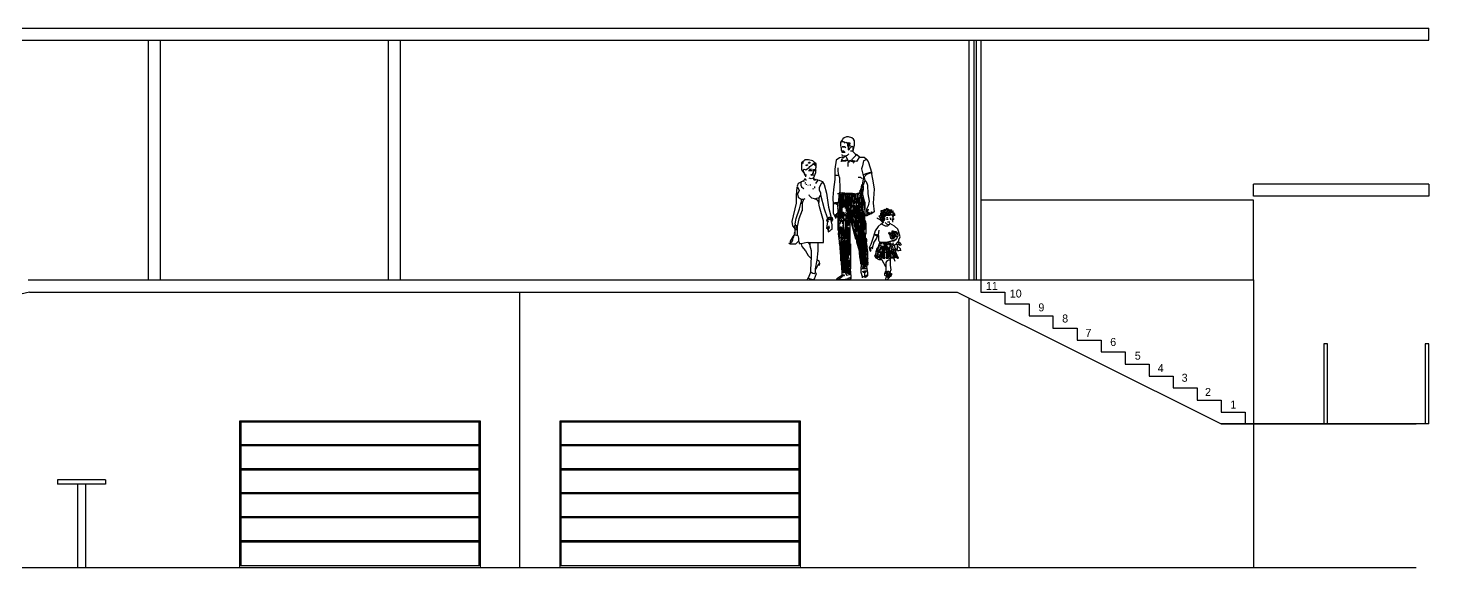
# Model space of a CAD drawing. Extents: x 11 to 592, y 33 to 88.
# Drawn here: x 449.9 to 591.9, y 32.8 to 87.5 of the extents above; entities that cross this region are included whole.
import ezdxf

# ---------------------------------------------------------------- set-up
doc = ezdxf.new("R2010")
doc.units = 0
doc.linetypes.add('ACAD_ISO05W100', pattern=[33, 24, -3, 0, -3, 0, -3])
doc.layers.get('0').update_dxf_attribs({"linetype": 'CONTINUOUS'})
for name, color, linetype in [('CANCELERIA', 3, 'CONTINUOUS'), ('MUEBLES', 6, 'CONTINUOUS'), ('MUROS', 5, 'CONTINUOUS'), ('PISO', 5, 'CONTINUOUS'), ('SIMBOLOGIA', 2, 'ACAD_ISO05W100'), ('VENTANAS', 4, 'CONTINUOUS')]:
    doc.layers.add(name, color=color, linetype=linetype)

# ---------------------------------------------------------------- blocks, each defined once
blk = doc.blocks.new('*U30')
at = {"layer": 'SIMBOLOGIA'}
blk.add_text('1', height=0.811, dxfattribs=at).set_placement((571.81, 48.94))
blk = doc.blocks.new('*U31')
at = {"layer": 'SIMBOLOGIA'}
blk.add_text('2', height=0.811, dxfattribs=at).set_placement((569.24, 50.22))
blk = doc.blocks.new('*U32')
at = {"layer": 'SIMBOLOGIA'}
blk.add_text('3', height=0.811, dxfattribs=at).set_placement((566.87, 51.66))
blk = doc.blocks.new('*U33')
at = {"layer": 'SIMBOLOGIA'}
blk.add_text('4', height=0.811, dxfattribs=at).set_placement((564.45, 52.65))
blk = doc.blocks.new('*U34')
at = {"layer": 'SIMBOLOGIA'}
blk.add_text('5', height=0.811, dxfattribs=at).set_placement((562.12, 53.9))
blk = doc.blocks.new('*U35')
at = {"layer": 'SIMBOLOGIA'}
blk.add_text('6', height=0.811, dxfattribs=at).set_placement((559.63, 55.29))
blk = doc.blocks.new('*U36')
at = {"layer": 'SIMBOLOGIA'}
blk.add_text('7', height=0.811, dxfattribs=at).set_placement((557.12, 56.21))
blk = doc.blocks.new('*U37')
at = {"layer": 'SIMBOLOGIA'}
blk.add_text('8', height=0.811, dxfattribs=at).set_placement((554.76, 57.67))
blk = doc.blocks.new('*U38')
at = {"layer": 'SIMBOLOGIA'}
blk.add_text('9', height=0.811, dxfattribs=at).set_placement((552.35, 58.8))
blk = doc.blocks.new('*U39')
at = {"layer": 'SIMBOLOGIA'}
blk.add_text('10', height=0.811, dxfattribs=at).set_placement((549.45, 60.2))
blk = doc.blocks.new('*U40')
at = {"layer": 'SIMBOLOGIA'}
blk.add_text('11', height=0.811, dxfattribs=at).set_placement((547.03, 60.97))
blk = doc.blocks.new('FAMILIA')
at = {"color": 0, "linetype": 'CONTINUOUS'}
for points in [[(0.759, 2.011), (0.777, 2.009), (0.82, 1.97), (0.768, 1.894), (0.716, 1.907), (0.698, 1.916), (0.709, 1.939), (0.763, 1.997), (0.752, 2.015), (0.716, 2.051), (0.725, 2.096), (0.741, 2.155), (0.741, 2.225), (0.721, 2.252), (0.698, 2.277), (0.644, 2.291), (0.608, 2.291), (0.572, 2.272), (0.554, 2.256), (0.547, 2.25), (0.534, 2.234), (0.512, 2.205), (0.512, 2.148)], [(0.513, 2.198), (0.52, 2.205), (0.547, 2.218), (0.563, 2.214), (0.581, 2.196), (0.599, 2.205), (0.612, 2.2), (0.627, 2.178), (0.627, 2.144), (0.637, 2.135), (0.637, 2.085), (0.653, 2.087), (0.673, 2.123), (0.7, 2.139), (0.714, 2.13), (0.71, 2.094), (0.71, 2.072)], [(0.522, 2.137), (0.513, 2.135)], [(0.518, 2.132), (0.526, 2.105), (0.526, 2.076), (0.534, 2.058), (0.534, 2.047), (0.588, 2.047)], [(0.534, 2.065), (0.567, 2.065), (0.572, 2.056)], [(0.538, 2.138), (0.576, 2.138), (0.599, 2.119)], [(0.549, 1.948), (0.592, 1.984), (0.624, 1.997), (0.646, 2.02)], [(0.572, 2.123), (0.552, 2.119)], [(0.641, 2.198), (0.662, 2.193), (0.662, 2.174), (0.641, 2.174), (0.641, 2.198)], [(0.646, 2.16), (0.662, 2.155), (0.662, 2.139), (0.642, 2.141), (0.646, 2.16)], [(0.676, 2.068), (0.7, 2.068), (0.716, 2.069)], [(-0.09, 1.889), (-0.107, 1.876), (-0.11, 1.851), (-0.107, 1.813), (-0.107, 1.765), (-0.072, 1.716), (-0.063, 1.698), (-0.061, 1.698)], [(0.113, 1.768), (0.125, 1.806), (0.125, 1.858), (0.101, 1.878), (0.072, 1.905), (0.002, 1.922), (-0.054, 1.922), (-0.061, 1.914), (-0.09, 1.889), (-0.088, 1.874), (-0.095, 1.86), (-0.104, 1.858)], [(-0.047, 1.673), (-0.061, 1.7), (-0.081, 1.759), (-0.068, 1.772), (-0.041, 1.761), (0.016, 1.799), (0.025, 1.815), (0.041, 1.826), (0.065, 1.849), (0.083, 1.851), (0.095, 1.847)], [(-0.029, 1.849), (-0.014, 1.842), (-0.02, 1.826), (-0.036, 1.833), (-0.029, 1.849)], [(0.007, 1.887), (0.025, 1.883), (0.025, 1.868), (0.002, 1.868), (0.007, 1.887)], [(0.079, 1.853), (0.086, 1.869), (0.098, 1.865), (0.098, 1.842), (0.126, 1.815)], [(0.554, 1.966), (0.498, 1.952), (0.446, 1.919), (0.423, 1.772), (0.424, 1.716), (0.424, 1.608), (0.401, 1.448), (0.394, 1.322), (0.397, 1.196), (0.397, 1.139), (0.397, 1.072), (0.432, 0.993), (0.437, 0.982)], [(0.47, 1.797), (0.47, 1.741), (0.482, 1.678), (0.499, 1.635), (0.502, 1.464), (0.502, 1.401), (0.534, 1.392), (0.52, 1.333), (0.509, 1.338), (0.509, 1.396)], [(0.543, 1.941), (0.53, 1.921), (0.53, 1.898), (0.518, 1.894)], [(0.633, 1.913), (0.588, 1.912), (0.534, 1.909), (0.567, 1.909), (0.603, 1.909)], [(0.583, 1.979), (0.549, 1.988), (0.543, 2.009)], [(0.594, 1.984), (0.624, 1.93), (0.636, 1.907), (0.634, 1.858), (0.634, 1.815)], [(0.725, 1.883), (0.66, 1.905), (0.642, 1.874), (0.64, 1.874)], [(0.698, 1.916), (0.662, 1.905), (0.658, 1.898)], [(0.736, 1.898), (0.727, 1.889), (0.725, 1.874), (0.73, 1.867)], [(0.82, 1.965), (0.892, 1.965), (0.926, 1.937), (0.923, 1.925), (0.885, 1.907), (0.865, 1.824), (0.853, 1.779), (0.883, 1.651), (0.86, 1.518), (0.86, 1.484), (0.874, 1.468)], [(0.928, 1.93), (0.959, 1.894), (1.018, 1.711), (1.009, 1.698), (1.038, 1.552), (1.052, 1.452), (1.038, 1.23), (1.054, 1.09), (1.031, 1.076), (1.029, 1.076)], [(-0.068, 1.572), (-0.074, 1.585), (-0.113, 1.57), (-0.12, 1.556), (-0.12, 1.509)], [(-0.072, 1.585), (-0.056, 1.617), (-0.052, 1.624), (-0.041, 1.597), (-0.041, 1.592)], [(-0.054, 1.693), (-0.052, 1.687), (-0.045, 1.682), (-0.045, 1.651)], [(-0.043, 1.682), (-0.029, 1.682)], [(0.004, 1.751), (0.059, 1.751)], [(0.079, 1.628), (0.043, 1.619), (0.014, 1.628)], [(0.027, 1.765), (0.018, 1.768)], [(0.059, 1.77), (0.041, 1.774), (0.027, 1.761), (0.032, 1.752)], [(0.047, 1.686), (0.07, 1.686), (0.077, 1.678), (0.059, 1.671), (0.038, 1.684)], [(0.061, 1.707), (0.084, 1.707), (0.084, 1.769), (0.115, 1.769), (0.115, 1.714), (0.082, 1.633), (0.082, 1.61), (0.104, 1.61), (0.171, 1.597), (0.209, 1.581), (0.223, 1.572)], [(0.077, 1.68), (0.088, 1.682)], [(0.081, 1.624), (0.113, 1.61), (0.113, 1.608)], [(0.088, 1.753), (0.122, 1.753), (0.126, 1.759)], [(0.108, 1.606), (0.101, 1.588)], [(0.153, 1.599), (0.117, 1.543)], [(0.146, 1.601), (0.137, 1.608)], [(0.227, 1.581), (0.225, 1.561)], [(0.426, 1.676), (0.482, 1.676)], [(0.799, 1.645), (0.833, 1.645), (0.853, 1.633), (0.856, 1.626)], [(1.009, 1.705), (0.998, 1.714), (0.932, 1.689), (0.903, 1.662), (0.894, 1.642), (0.903, 1.594), (0.878, 1.515), (0.867, 1.504), (0.86, 1.509)], [(1.013, 1.723), (0.919, 1.696), (0.883, 1.682), (0.88, 1.684)], [(0.905, 1.597), (0.926, 1.576), (0.944, 1.518), (0.953, 1.378), (0.971, 1.261), (0.955, 1.184), (0.928, 1.133), (0.928, 1.092), (0.937, 1.07), (0.939, 1.07)], [(-0.178, 1.491), (-0.182, 1.479), (-0.196, 1.358), (-0.196, 1.23), (-0.263, 0.935), (-0.254, 0.869), (-0.225, 0.832), (-0.185, 0.832), (-0.187, 0.847)], [(-0.122, 1.563), (-0.162, 1.543), (-0.18, 1.502), (-0.149, 1.432), (-0.171, 1.374), (-0.16, 1.326), (-0.115, 1.291), (-0.07, 1.291), (-0.05, 1.304)], [(-0.158, 0.624), (-0.149, 0.599), (-0.144, 0.582), (-0.113, 0.582), (-0.016, 0.605), (0.032, 0.601), (0.24, 0.601), (0.244, 0.763), (0.24, 0.835), (0.24, 0.948), (0.178, 1.173), (0.162, 1.254), (0.146, 1.279), (0.099, 1.299), (0.056, 1.311), (0.02, 1.347), (0.016, 1.362)], [(-0.117, 1.504), (-0.11, 1.488)], [(-0.074, 1.457), (-0.106, 1.482), (-0.108, 1.484)], [(-0.083, 1.464), (-0.072, 1.468)], [(-0.056, 1.561), (-0.047, 1.545)], [(-0.032, 1.531), (-0.032, 1.522)], [(-0.009, 1.515), (0, 1.515)], [(0.038, 1.518), (0.025, 1.515)], [(0.068, 1.464), (0.083, 1.461)], [(0.098, 1.495), (0.098, 1.468)], [(0.351, 1.001), (0.329, 1.001), (0.309, 0.995), (0.257, 1.135), (0.2, 1.356), (0.189, 1.351), (0.168, 1.315), (0.168, 1.241)], [(0.198, 1.358), (0.198, 1.392), (0.177, 1.432), (0.177, 1.482), (0.209, 1.549), (0.23, 1.561), (0.254, 1.527), (0.293, 1.387), (0.324, 1.166), (0.36, 1.02), (0.36, 0.975)], [(0.504, 1.401), (0.491, 1.392), (0.48, 1.279), (0.468, 1.178), (0.47, 1.157), (0.47, 1.054), (0.457, 1.065), (0.444, 1.049)], [(0.5, 1.377), (0.468, 1.377)], [(0.509, 1.378), (0.502, 1.371), (0.507, 1.353)], [(0.511, 1.371), (0.538, 1.371), (0.54, 1.367)], [(0.617, 1.383), (0.612, 1.369), (0.597, 1.376), (0.579, 1.391), (0.556, 1.391), (0.542, 1.392), (0.542, 1.362), (0.526, 1.236), (0.524, 1.142), (0.524, 1.103)], [(0.556, 1.367), (0.547, 1.281), (0.531, 1.018), (0.531, 0.993)], [(0.534, 1.392), (0.543, 1.389)], [(0.565, 1.387), (0.556, 1.367), (0.549, 1.369)], [(0.576, 1.387), (0.565, 1.326), (0.565, 1.272), (0.556, 1.171), (0.554, 1.153)], [(0.558, 1.389), (0.563, 1.369), (0.59, 1.369)], [(0.603, 1.369), (0.591, 1.342), (0.591, 1.297), (0.594, 1.295)], [(0.788, 1.374), (0.736, 1.381), (0.705, 1.383), (0.682, 1.382), (0.637, 1.383), (0.601, 1.383), (0.592, 1.378), (0.594, 1.36), (0.599, 1.342), (0.599, 1.295), (0.602, 1.272), (0.604, 1.18), (0.604, 1.097)], [(0.617, 1.371), (0.628, 1.367), (0.649, 1.36), (0.662, 1.344)], [(0.635, 1.38), (0.62, 1.342), (0.62, 1.063), (0.624, 1.054)], [(0.651, 1.362), (0.643, 1.331), (0.643, 1.277)], [(0.644, 1.38), (0.651, 1.366), (0.68, 1.366), (0.69, 1.356), (0.69, 1.286)], [(0.665, 1.38), (0.664, 1.347), (0.664, 1.277), (0.672, 1.153), (0.672, 1.121), (0.694, 1.027), (0.706, 1.009), (0.706, 0.964), (0.727, 0.903)], [(0.676, 1.38), (0.676, 1.371)], [(0.687, 1.365), (0.705, 1.367), (0.705, 1.34)], [(0.694, 1.383), (0.694, 1.369)], [(0.703, 1.369), (0.727, 1.369), (0.736, 1.371)], [(0.716, 1.369), (0.704, 1.317), (0.704, 1.27), (0.721, 1.054), (0.734, 1.011)], [(0.734, 1.38), (0.734, 1.218)], [(0.75, 1.371), (0.79, 1.391), (0.815, 1.391), (0.833, 1.416), (0.826, 1.434), (0.841, 1.441), (0.841, 1.407), (0.858, 1.398), (0.865, 1.403)], [(0.754, 1.38), (0.754, 1.311), (0.769, 1.281), (0.769, 1.22)], [(0.779, 1.376), (0.779, 1.333)], [(0.785, 1.225), (0.788, 1.317), (0.788, 1.371), (0.799, 1.38), (0.802, 1.378)], [(0.829, 1.376), (0.811, 1.385), (0.802, 1.374), (0.813, 1.313), (0.813, 1.279), (0.831, 1.099)], [(0.831, 1.358), (0.841, 1.335), (0.839, 1.308), (0.839, 1.218), (0.855, 1.081), (0.855, 0.946), (0.866, 0.865), (0.87, 0.799), (0.87, 0.703), (0.888, 0.583), (0.89, 0.513), (0.89, 0.486)], [(0.869, 1.286), (0.858, 1.315), (0.858, 1.387), (0.838, 1.389), (0.832, 1.371), (0.832, 1.311), (0.838, 1.306)], [(0.844, 1.473), (0.833, 1.441)], [(0.858, 1.504), (0.843, 1.502), (0.843, 1.441), (0.847, 1.432), (0.868, 1.405), (0.868, 1.371), (0.894, 1.266), (0.883, 1.243), (0.896, 1.135), (0.906, 1.117), (0.906, 1.079), (0.906, 1.054), (0.912, 1.034)], [(0.858, 1.488), (0.847, 1.484)], [(0.847, 1.459), (0.874, 1.425), (0.871, 1.414), (0.865, 1.41)], [(0.858, 1.524), (0.849, 1.515), (0.851, 1.506)], [(0.86, 1.536), (0.871, 1.531), (0.865, 1.522), (0.86, 1.52)], [(0.86, 1.5), (0.871, 1.495), (0.876, 1.491)], [(0.876, 1.484), (0.865, 1.479)], [(0.876, 1.509), (0.876, 1.437), (0.871, 1.434)], [(-0.18, 0.849), (-0.194, 0.851), (-0.212, 0.901), (-0.194, 0.984), (-0.142, 1.139), (-0.117, 1.243), (-0.108, 1.241), (-0.104, 1.22)], [(-0.113, 1.29), (-0.113, 1.257), (-0.113, 1.248)], [(-0.077, 1.29), (-0.099, 1.227), (-0.099, 1.164), (-0.099, 1.106), (-0.104, 1.103)], [(0.169, 1.315), (0.113, 1.297)], [(0.468, 1.205), (0.441, 1.217), (0.401, 1.217), (0.396, 1.211)], [(0.399, 1.237), (0.423, 1.237)], [(0.473, 1.233), (0.435, 1.233), (0.423, 1.234), (0.426, 1.22)], [(0.441, 1.232), (0.439, 1.22)], [(0.45, 1.23), (0.448, 1.22)], [(0.473, 1.218), (0.457, 1.214)], [(0.468, 1.162), (0.473, 1.146), (0.466, 1.139)], [(0.468, 1.191), (0.475, 1.187), (0.471, 1.175)], [(0.498, 1.144), (0.488, 1.088), (0.488, 0.901)], [(0.498, 1.295), (0.491, 1.286)], [(0.507, 1.34), (0.498, 1.295), (0.498, 1.279), (0.498, 1.162), (0.498, 1.16)], [(0.501, 1.182), (0.5, 1.144), (0.5, 1.11)], [(0.501, 0.968), (0.501, 1.101), (0.507, 1.101), (0.516, 1.187)], [(0.516, 1.32), (0.502, 1.317)], [(0.515, 1.331), (0.513, 1.234), (0.513, 1.189)], [(0.594, 1.286), (0.574, 1.277), (0.574, 1.164)], [(0.597, 1.275), (0.59, 1.257), (0.59, 1.144)], [(0.621, 1.281), (0.633, 1.272)], [(0.621, 1.266), (0.631, 1.266)], [(0.637, 1.081), (0.629, 1.112), (0.629, 1.135)], [(0.678, 1.022), (0.654, 1.164), (0.654, 1.27), (0.64, 1.275), (0.631, 1.266), (0.641, 1.236), (0.641, 1.085), (0.642, 1.065), (0.642, 0.941), (0.642, 0.874)], [(0.633, 1.254), (0.635, 1.209), (0.635, 1.171)], [(0.66, 1.284), (0.649, 1.275)], [(0.662, 1.331), (0.677, 1.315), (0.677, 1.284), (0.687, 1.281)], [(0.723, 0.788), (0.723, 0.826), (0.687, 1.02), (0.695, 1.031), (0.695, 1.128)], [(0.694, 1.142), (0.688, 1.261), (0.688, 1.285), (0.712, 1.285), (0.723, 1.209)], [(0.689, 1.27), (0.698, 1.266)], [(0.708, 1.13), (0.708, 1.049), (0.723, 0.998)], [(0.723, 1.198), (0.736, 1.016), (0.752, 0.878), (0.761, 0.853), (0.761, 0.813), (0.76, 0.808), (0.76, 0.759), (0.784, 0.649)], [(0.741, 1.2), (0.754, 1.117), (0.75, 1.099), (0.763, 1), (0.808, 0.777), (0.806, 0.757), (0.811, 0.754)], [(0.744, 1.164), (0.746, 1.142), (0.746, 1.11), (0.75, 1.11)], [(0.754, 1.311), (0.745, 1.286), (0.754, 1.225)], [(0.764, 1.211), (0.764, 1.106), (0.777, 0.986), (0.779, 0.977)], [(0.779, 1.297), (0.766, 1.293)], [(0.784, 1.32), (0.806, 1.29), (0.813, 1.277)], [(0.786, 1.263), (0.795, 1.263)], [(0.786, 1.205), (0.786, 1.085), (0.795, 0.941), (0.805, 0.88), (0.809, 0.858), (0.809, 0.831)], [(0.808, 1.315), (0.795, 1.288), (0.806, 1.106), (0.808, 1.045), (0.808, 0.894), (0.806, 0.892)], [(0.84, 1.254), (0.849, 1.234), (0.865, 1.142), (0.865, 1.103), (0.878, 1.101)], [(0.862, 1.326), (0.874, 1.324), (0.88, 1.322)], [(0.878, 1.088), (0.869, 1.286), (0.889, 1.288)], [(0.879, 1.311), (0.879, 1.272), (0.885, 1.257)], [(0.894, 1.266), (0.905, 1.239), (0.905, 1.133)], [(0.959, 1.133), (0.93, 1.049), (0.921, 1.036)], [(1.202, 1.124), (1.187, 1.108), (1.202, 1.101), (1.209, 1.117), (1.202, 1.124)], [(1.22, 1.126), (1.207, 1.119)], [(1.277, 1.133), (1.272, 1.142), (1.254, 1.123), (1.227, 1.123), (1.22, 1.13), (1.225, 1.135)], [(1.288, 1.121), (1.261, 1.139), (1.243, 1.142), (1.25, 1.126)], [(1.259, 1.126), (1.259, 1.112)], [(1.281, 1.103), (1.29, 1.121), (1.315, 1.121), (1.322, 1.124), (1.333, 1.126)], [(1.33, 1.121), (1.33, 1.094)], [(-0.099, 1.117), (-0.151, 0.98), (-0.176, 0.858), (-0.178, 0.858)], [(0.309, 0.964), (0.306, 0.984), (0.29, 0.962), (0.302, 0.935), (0.311, 0.93), (0.324, 0.946)], [(0.329, 0.867), (0.327, 0.849), (0.333, 0.833), (0.315, 0.815), (0.295, 0.826), (0.311, 0.935), (0.309, 0.946), (0.311, 0.962), (0.299, 0.959), (0.295, 0.953)], [(0.295, 0.944), (0.306, 0.941)], [(0.311, 0.993), (0.306, 0.984)], [(0.311, 0.977), (0.36, 1.002), (0.379, 0.998), (0.379, 0.975), (0.374, 0.957)], [(0.315, 0.815), (0.315, 0.77), (0.347, 0.79), (0.36, 0.804), (0.379, 0.815), (0.379, 0.883), (0.363, 0.95), (0.363, 0.975), (0.313, 0.957)], [(0.36, 1.002), (0.381, 0.989)], [(0.365, 0.971), (0.374, 0.968)], [(0.367, 0.957), (0.383, 0.95), (0.369, 0.93)], [(0.381, 0.977), (0.392, 0.962), (0.383, 0.95)], [(0.439, 1.007), (0.432, 0.993)], [(0.457, 1.029), (0.441, 1.049), (0.433, 1.043), (0.433, 1.01), (0.466, 1.01)], [(0.446, 1.007), (0.457, 1.029), (0.466, 1.029)], [(0.471, 1.079), (0.462, 1.065)], [(0.47, 1.054), (0.472, 0.93), (0.472, 0.804), (0.48, 0.784), (0.484, 0.775), (0.497, 0.741), (0.497, 0.667), (0.491, 0.658)], [(0.484, 0.919), (0.484, 0.894), (0.475, 0.858), (0.473, 0.858)], [(0.498, 0.962), (0.498, 0.944)], [(0.5, 0.914), (0.5, 0.898)], [(0.513, 0.964), (0.513, 0.903)], [(0.516, 1.097), (0.516, 0.973)], [(0.53, 0.982), (0.53, 0.928)], [(0.546, 0.959), (0.546, 0.894)], [(0.552, 1.09), (0.552, 0.977)], [(0.572, 0.698), (0.569, 0.718), (0.569, 1.076), (0.57, 1.085)], [(0.581, 1.063), (0.581, 1.02)], [(0.581, 0.982), (0.581, 0.939)], [(0.59, 1.081), (0.59, 1.07)], [(0.592, 0.95), (0.592, 0.867)], [(0.601, 1.054), (0.602, 0.944), (0.602, 0.898)], [(0.608, 1.074), (0.61, 1.056)], [(0.611, 1.047), (0.611, 0.973)], [(0.616, 0.964), (0.616, 0.705), (0.619, 0.691), (0.621, 0.691)], [(0.632, 1.054), (0.631, 0.93), (0.631, 0.865)], [(0.644, 1.094), (0.663, 1.022), (0.663, 0.986), (0.664, 0.982)], [(0.655, 0.905), (0.655, 0.977), (0.669, 0.98)], [(0.673, 1.016), (0.673, 0.989), (0.662, 0.887), (0.662, 0.754), (0.662, 0.734)], [(0.669, 0.986), (0.683, 0.964), (0.683, 0.939), (0.714, 0.865), (0.716, 0.865)], [(0.669, 0.966), (0.682, 0.966)], [(0.673, 0.964), (0.68, 0.957)], [(0.691, 0.912), (0.689, 0.901), (0.754, 0.66), (0.768, 0.653), (0.77, 0.653)], [(0.705, 0.998), (0.716, 0.971), (0.739, 0.856), (0.754, 0.793), (0.743, 0.786)], [(0.748, 0.892), (0.739, 0.91), (0.73, 0.959)], [(0.739, 1.031), (0.75, 1.009), (0.772, 0.858), (0.77, 0.847)], [(0.823, 1.097), (0.823, 1.016), (0.833, 0.878), (0.833, 0.833), (0.841, 0.736), (0.841, 0.678), (0.865, 0.486), (0.876, 0.412), (0.887, 0.216), (0.885, 0.198), (0.901, 0.196), (0.903, 0.209), (0.888, 0.455), (0.888, 0.484), (0.896, 0.48), (0.911, 0.372), (0.911, 0.221), (0.928, 0.218)], [(0.841, 1.088), (0.841, 0.955), (0.851, 0.838), (0.862, 0.631), (0.876, 0.529), (0.876, 0.484)], [(0.844, 0.971), (0.853, 0.971)], [(0.877, 1.016), (0.878, 0.966), (0.878, 0.849), (0.874, 0.847)], [(0.877, 1.099), (0.875, 1.074), (0.877, 1.052), (0.877, 1.018), (0.901, 1.018), (0.907, 1.022)], [(0.88, 1.074), (0.889, 1.049), (0.889, 1.018)], [(0.88, 0.994), (0.905, 0.994)], [(0.887, 0.995), (0.896, 0.907), (0.914, 0.898), (0.919, 0.901)], [(0.895, 0.865), (0.895, 0.903), (0.906, 0.916), (0.906, 1.032), (0.937, 1.032), (0.962, 1.049), (0.968, 1.049)], [(0.904, 1.103), (0.904, 1.076), (0.905, 1.074)], [(0.907, 0.953), (0.918, 0.896), (0.918, 0.734), (0.914, 0.732)], [(0.909, 0.898), (0.909, 0.826), (0.91, 0.806)], [(0.963, 1.049), (0.963, 1.081), (0.968, 1.085)], [(1.008, 1.058), (1.008, 1.092), (1.029, 1.074), (1.011, 1.056), (0.993, 1.056), (0.975, 1.043), (0.971, 1.054), (0.991, 1.079)], [(1.23, 0.919), (1.252, 0.896), (1.286, 0.883), (1.266, 0.861), (1.232, 0.861), (1.182, 0.887), (1.164, 0.896), (1.117, 0.856), (1.07, 0.788), (1.04, 0.696), (0.998, 0.57), (0.975, 0.513), (0.984, 0.473), (1.002, 0.457)], [(1.016, 1.088), (1.007, 1.079)], [(1.171, 0.968), (1.139, 0.968), (1.106, 0.986), (1.108, 0.995)], [(1.144, 1.013), (1.135, 1.025), (1.162, 1.036), (1.168, 1.027), (1.168, 1.001), (1.144, 1.001)], [(1.145, 1.031), (1.145, 0.998), (1.155, 0.986), (1.146, 0.966), (1.166, 0.946), (1.191, 0.955), (1.187, 0.973), (1.174, 0.973), (1.174, 0.95)], [(1.166, 1.076), (1.152, 1.065), (1.152, 1.04)], [(1.155, 0.984), (1.169, 0.975), (1.166, 0.971)], [(1.187, 1.109), (1.162, 1.109), (1.157, 1.097), (1.171, 1.088), (1.178, 1.106), (1.173, 1.11)], [(1.17, 1.088), (1.17, 1.047), (1.166, 1.034)], [(1.184, 1.049), (1.184, 1.025), (1.171, 1.027)], [(1.171, 0.948), (1.182, 0.926), (1.193, 0.93)], [(1.191, 0.966), (1.216, 0.955), (1.207, 0.946), (1.189, 0.944), (1.198, 0.921), (1.173, 0.896)], [(1.207, 1.043), (1.196, 1.052), (1.175, 1.052)], [(1.175, 0.941), (1.189, 0.941)], [(1.189, 1.063), (1.178, 1.072), (1.187, 1.085), (1.202, 1.074), (1.202, 1.072)], [(1.232, 1.031), (1.22, 1.013), (1.196, 1.004), (1.179, 1.007), (1.179, 0.982), (1.18, 0.975)], [(1.216, 1.013), (1.2, 1.027), (1.187, 1.016), (1.187, 1.009)], [(1.205, 0.993), (1.187, 0.973)], [(1.209, 1.058), (1.2, 1.072), (1.189, 1.056), (1.234, 1.056), (1.239, 1.056)], [(1.223, 0.991), (1.211, 0.984), (1.205, 0.966), (1.196, 0.953), (1.198, 0.948)], [(1.23, 1.072), (1.22, 1.09), (1.2, 1.079)], [(1.2, 1.002), (1.211, 0.986)], [(1.216, 1.054), (1.209, 1.038), (1.205, 1.027)], [(1.315, 1.049), (1.308, 1.03), (1.284, 1.033), (1.211, 1.033)], [(1.211, 0.973), (1.227, 0.971)], [(1.216, 1.088), (1.25, 1.056), (1.266, 1.072), (1.259, 1.083), (1.24, 1.07), (1.24, 1.038), (1.239, 1.034)], [(1.22, 1.09), (1.23, 1.106), (1.25, 1.103)], [(1.23, 1.119), (1.232, 1.108)], [(1.248, 0.975), (1.275, 0.975)], [(1.25, 0.998), (1.27, 0.998)], [(1.281, 1.109), (1.254, 1.109), (1.254, 1.083)], [(1.261, 1.034), (1.261, 1.047), (1.275, 1.045), (1.281, 1.04)], [(1.281, 1.031), (1.29, 1.056), (1.277, 1.065), (1.266, 1.054), (1.268, 1.049)], [(1.268, 0.928), (1.304, 0.928)], [(1.308, 1.119), (1.308, 1.097), (1.29, 1.099), (1.275, 1.101), (1.272, 1.085), (1.29, 1.079), (1.306, 1.081), (1.308, 1.061), (1.304, 1.054)], [(1.286, 1.076), (1.284, 1.065)], [(1.445, 0.617), (1.445, 0.644), (1.47, 0.691), (1.448, 0.763), (1.43, 0.813), (1.376, 0.86), (1.304, 0.903), (1.286, 0.885)], [(1.293, 1.05), (1.329, 1.05), (1.351, 1.018), (1.354, 1), (1.354, 0.971), (1.351, 0.955), (1.342, 0.953)], [(1.297, 1.094), (1.297, 1.083)], [(1.306, 0.995), (1.324, 0.991)], [(1.306, 0.903), (1.308, 0.912)], [(1.311, 1.112), (1.326, 1.112)], [(1.311, 0.973), (1.326, 0.973)], [(1.358, 1.106), (1.347, 1.083), (1.34, 1.067), (1.32, 1.072), (1.32, 1.088), (1.338, 1.094), (1.349, 1.094), (1.358, 1.074), (1.356, 1.07)], [(1.367, 0.982), (1.356, 0.968), (1.342, 0.966), (1.34, 0.955), (1.347, 0.935), (1.358, 0.935)], [(1.342, 1.094), (1.347, 1.085)], [(1.347, 1.074), (1.367, 1.065)], [(1.358, 1.009), (1.362, 1.022), (1.362, 1.055), (1.387, 1.055)], [(1.362, 1.038), (1.389, 1.038)], [(1.371, 1.074), (1.369, 1.058)], [(-0.216, 0.768), (-0.225, 0.743), (-0.216, 0.725), (-0.169, 0.712), (-0.157, 0.667), (-0.157, 0.621), (-0.205, 0.571), (-0.243, 0.575), (-0.291, 0.575), (-0.304, 0.585), (-0.299, 0.597), (-0.284, 0.585)], [(-0.283, 0.579), (-0.283, 0.619), (-0.239, 0.703), (-0.213, 0.741), (-0.213, 0.799), (-0.212, 0.811), (-0.227, 0.853), (-0.212, 0.87), (-0.185, 0.87), (-0.179, 0.851), (-0.176, 0.75), (-0.176, 0.716)], [(-0.227, 0.714), (-0.236, 0.709), (-0.239, 0.689), (-0.252, 0.662), (-0.252, 0.633), (-0.277, 0.592), (-0.279, 0.592)], [(-0.225, 0.829), (-0.218, 0.824)], [(-0.209, 0.806), (-0.182, 0.806)], [(-0.191, 0.831), (-0.18, 0.824)], [(-0.176, 0.725), (-0.182, 0.718)], [(0.324, 0.853), (0.305, 0.829), (0.305, 0.806), (0.311, 0.806)], [(0.488, 0.88), (0.488, 0.82), (0.477, 0.739), (0.498, 0.583), (0.512, 0.374), (0.513, 0.34), (0.513, 0.313), (0.52, 0.304)], [(0.491, 0.734), (0.482, 0.73)], [(0.5, 0.889), (0.5, 0.878)], [(0.5, 0.703), (0.506, 0.721), (0.506, 0.851)], [(0.513, 0.856), (0.53, 0.601), (0.53, 0.527), (0.545, 0.349), (0.563, 0.331)], [(0.522, 0.685), (0.522, 0.64), (0.522, 0.599)], [(0.545, 0.637), (0.536, 0.842), (0.531, 0.84)], [(0.552, 0.878), (0.552, 0.7)], [(0.59, 0.689), (0.564, 0.698), (0.564, 0.664), (0.561, 0.655)], [(0.592, 0.86), (0.583, 0.79), (0.583, 0.703), (0.578, 0.685), (0.582, 0.567), (0.582, 0.196), (0.597, 0.117), (0.61, 0.079), (0.68, 0.092)], [(0.592, 0.698), (0.592, 0.653)], [(0.603, 0.887), (0.603, 0.862)], [(0.605, 0.849), (0.605, 0.649)], [(0.624, 0.696), (0.617, 0.43), (0.617, 0.347), (0.621, 0.345)], [(0.633, 0.853), (0.629, 0.439), (0.625, 0.399), (0.625, 0.18), (0.625, 0.115)], [(0.637, 0.318), (0.647, 0.414), (0.647, 0.721), (0.649, 0.808), (0.649, 0.831)], [(0.64, 0.84), (0.64, 0.826)], [(0.66, 0.727), (0.659, 0.703), (0.659, 0.662)], [(0.662, 0.757), (0.665, 0.736), (0.665, 0.556), (0.665, 0.401), (0.669, 0.399)], [(0.725, 0.817), (0.744, 0.779), (0.744, 0.734), (0.775, 0.649), (0.788, 0.642), (0.806, 0.531), (0.795, 0.507), (0.806, 0.493)], [(0.73, 0.759), (0.748, 0.754), (0.759, 0.725), (0.768, 0.673), (0.766, 0.671)], [(0.759, 0.772), (0.75, 0.77), (0.736, 0.759)], [(0.749, 0.878), (0.749, 0.849), (0.743, 0.849)], [(0.772, 0.856), (0.79, 0.79), (0.802, 0.793)], [(0.784, 0.77), (0.775, 0.795), (0.775, 0.811)], [(0.795, 0.757), (0.786, 0.754)], [(0.788, 0.79), (0.792, 0.757), (0.792, 0.682), (0.813, 0.556)], [(0.79, 0.777), (0.822, 0.588), (0.831, 0.522)], [(0.813, 0.862), (0.804, 0.86)], [(0.806, 0.88), (0.817, 0.849), (0.817, 0.79), (0.829, 0.716), (0.826, 0.714)], [(0.808, 0.777), (0.822, 0.777)], [(0.813, 0.775), (0.813, 0.739), (0.861, 0.403), (0.86, 0.367), (0.86, 0.322), (0.871, 0.225)], [(0.835, 0.878), (0.847, 0.867)], [(0.865, 0.853), (0.874, 0.844), (0.896, 0.606), (0.894, 0.597)], [(0.921, 0.363), (0.933, 0.354), (0.933, 0.254), (0.956, 0.248), (0.953, 0.277), (0.951, 0.363), (0.95, 0.43), (0.95, 0.453), (0.941, 0.518), (0.928, 0.612), (0.918, 0.633), (0.917, 0.707), (0.917, 0.73), (0.895, 0.759), (0.897, 0.838), (0.897, 0.865), (0.905, 0.865)], [(0.9, 0.752), (0.9, 0.73), (0.923, 0.489), (0.937, 0.446), (0.939, 0.446)], [(0.907, 0.856), (0.921, 0.853)], [(0.919, 0.673), (0.931, 0.653), (0.931, 0.61), (0.919, 0.599), (0.93, 0.597)], [(1.054, 0.727), (1.09, 0.727), (1.106, 0.707), (1.088, 0.671), (1.049, 0.603), (1.022, 0.509)], [(1.063, 0.73), (1.088, 0.713), (1.115, 0.713)], [(1.128, 0.795), (1.119, 0.721), (1.12, 0.707), (1.12, 0.635), (1.133, 0.615), (1.157, 0.603), (1.254, 0.603)], [(1.378, 0.689), (1.359, 0.691), (1.359, 0.66), (1.342, 0.655), (1.317, 0.664), (1.306, 0.727), (1.288, 0.748), (1.293, 0.763), (1.311, 0.745), (1.326, 0.757), (1.342, 0.743)], [(1.383, 0.698), (1.369, 0.707), (1.351, 0.71), (1.329, 0.71), (1.313, 0.716), (1.311, 0.716)], [(1.34, 0.698), (1.313, 0.687)], [(1.315, 0.673), (1.333, 0.664)], [(1.349, 0.759), (1.347, 0.745), (1.333, 0.736), (1.317, 0.736)], [(1.317, 0.745), (1.317, 0.718)], [(1.376, 0.723), (1.412, 0.743), (1.434, 0.721), (1.432, 0.7), (1.405, 0.649), (1.365, 0.621), (1.329, 0.621), (1.317, 0.617)], [(1.34, 0.763), (1.34, 0.788), (1.356, 0.786), (1.356, 0.763), (1.342, 0.761), (1.333, 0.759), (1.331, 0.757)], [(1.343, 0.707), (1.343, 0.68), (1.335, 0.662), (1.335, 0.658)], [(1.338, 0.78), (1.371, 0.777), (1.405, 0.777), (1.403, 0.763), (1.374, 0.754), (1.351, 0.743), (1.353, 0.727)], [(1.34, 0.736), (1.347, 0.718), (1.347, 0.712)], [(1.347, 0.725), (1.362, 0.723), (1.367, 0.718)], [(1.349, 0.685), (1.358, 0.685)], [(1.376, 0.781), (1.365, 0.768), (1.36, 0.768)], [(1.362, 0.673), (1.378, 0.682), (1.383, 0.696), (1.416, 0.696), (1.419, 0.696)], [(1.38, 0.721), (1.366, 0.718), (1.366, 0.694)], [(1.367, 0.768), (1.369, 0.75), (1.398, 0.712), (1.392, 0.698)], [(1.387, 0.732), (1.376, 0.707)], [(1.396, 0.777), (1.394, 0.763), (1.407, 0.743)], [(1.407, 0.772), (1.423, 0.757), (1.419, 0.739)], [(1.412, 0.703), (1.425, 0.694)], [(1.423, 0.754), (1.448, 0.754)], [(-0.117, 0.579), (-0.104, 0.534), (-0.047, 0.464), (-0.005, 0.394), (0.045, 0.342)], [(-0.005, 0.606), (0.014, 0.581), (0.018, 0.57)], [(0.152, 0.597), (0.154, 0.543), (0.154, 0.464), (0.137, 0.315), (0.11, 0.178), (0.109, 0.158), (0.109, 0.117), (0.092, 0.097), (0.074, 0.104), (0.043, 0.119), (0.027, 0.11), (-0.005, 0.029)], [(0.026, 0.599), (0.026, 0.545), (0.048, 0.471), (0.048, 0.369), (0.036, 0.164), (0.036, 0.117)], [(0.491, 0.626), (0.504, 0.61), (0.511, 0.597), (0.531, 0.594), (0.536, 0.585)], [(0.495, 0.592), (0.493, 0.583), (0.495, 0.581)], [(0.513, 0.597), (0.534, 0.322), (0.549, 0.124), (0.538, 0.117)], [(0.518, 0.457), (0.518, 0.432), (0.518, 0.372)], [(0.546, 0.626), (0.55, 0.5), (0.55, 0.345), (0.55, 0.322), (0.565, 0.11)], [(0.56, 0.642), (0.562, 0.511), (0.562, 0.338), (0.573, 0.185), (0.573, 0.126)], [(0.597, 0.455), (0.59, 0.554), (0.59, 0.633)], [(0.603, 0.637), (0.6, 0.459), (0.601, 0.414), (0.604, 0.257), (0.604, 0.115), (0.646, 0.106), (0.664, 0.104), (0.676, 0.115), (0.678, 0.115)], [(0.658, 0.655), (0.658, 0.576)], [(0.672, 0.581), (0.672, 0.511), (0.672, 0.401), (0.676, 0.367), (0.675, 0.315), (0.675, 0.29), (0.675, 0.176), (0.671, 0.171)], [(0.768, 0.651), (0.768, 0.61), (0.799, 0.522), (0.808, 0.502), (0.82, 0.372), (0.832, 0.284), (0.832, 0.257)], [(0.777, 0.649), (0.793, 0.549), (0.79, 0.547)], [(0.779, 0.642), (0.788, 0.642)], [(0.815, 0.552), (0.815, 0.543)], [(0.817, 0.538), (0.835, 0.383), (0.851, 0.254), (0.841, 0.198), (0.841, 0.124), (0.86, 0.056), (0.86, 0.034)], [(0.856, 0.351), (0.849, 0.367), (0.835, 0.495), (0.833, 0.516)], [(0.885, 0.594), (0.91, 0.594)], [(0.905, 0.592), (0.905, 0.489), (0.916, 0.464), (0.928, 0.236), (0.932, 0.232)], [(0.939, 0.547), (0.935, 0.531), (0.939, 0.529)], [(0.948, 0.455), (0.939, 0.437), (0.948, 0.354), (0.953, 0.34), (0.95, 0.338)], [(1.004, 0.466), (0.993, 0.502), (1.004, 0.525), (1.025, 0.502), (1.022, 0.491)], [(1.11, 0.52), (1.094, 0.502), (1.082, 0.453), (1.082, 0.43), (1.065, 0.376), (1.079, 0.356), (1.106, 0.369), (1.108, 0.367)], [(1.121, 0.522), (1.092, 0.448), (1.081, 0.444), (1.083, 0.439)], [(1.09, 0.482), (1.103, 0.477)], [(1.099, 0.457), (1.115, 0.448)], [(1.108, 0.421), (1.124, 0.459), (1.144, 0.457)], [(1.115, 0.529), (1.114, 0.518), (1.114, 0.484), (1.117, 0.466), (1.128, 0.466)], [(1.142, 0.608), (1.115, 0.529), (1.126, 0.522), (1.139, 0.552), (1.139, 0.554)], [(1.135, 0.457), (1.126, 0.432), (1.115, 0.435)], [(1.124, 0.557), (1.148, 0.557), (1.157, 0.554), (1.157, 0.531), (1.146, 0.491), (1.146, 0.45), (1.173, 0.45)], [(1.142, 0.493), (1.128, 0.466), (1.13, 0.459)], [(1.153, 0.45), (1.144, 0.405), (1.144, 0.376)], [(1.162, 0.547), (1.173, 0.543), (1.157, 0.486), (1.146, 0.475)], [(1.151, 0.349), (1.166, 0.421), (1.175, 0.44), (1.209, 0.44), (1.227, 0.484), (1.237, 0.565), (1.237, 0.599), (1.254, 0.606), (1.277, 0.606), (1.281, 0.585)], [(1.157, 0.597), (1.173, 0.59), (1.169, 0.572), (1.153, 0.574), (1.155, 0.594), (1.157, 0.597)], [(1.216, 0.543), (1.201, 0.54), (1.201, 0.477), (1.184, 0.444), (1.172, 0.439), (1.172, 0.345)], [(1.175, 0.538), (1.184, 0.536), (1.173, 0.448), (1.178, 0.437)], [(1.205, 0.54), (1.193, 0.536), (1.193, 0.473), (1.196, 0.473), (1.187, 0.464), (1.191, 0.457)], [(1.196, 0.536), (1.187, 0.534)], [(1.225, 0.576), (1.216, 0.567), (1.2, 0.574), (1.209, 0.597), (1.225, 0.59), (1.225, 0.576)], [(1.217, 0.567), (1.215, 0.491), (1.215, 0.466), (1.218, 0.459)], [(1.218, 0.547), (1.259, 0.538), (1.28, 0.502), (1.28, 0.459), (1.266, 0.453), (1.263, 0.455)], [(1.218, 0.453), (1.227, 0.444)], [(1.225, 0.576), (1.275, 0.576)], [(1.258, 0.608), (1.258, 0.552), (1.244, 0.529), (1.246, 0.439), (1.246, 0.412), (1.246, 0.349), (1.272, 0.349), (1.294, 0.354), (1.292, 0.412), (1.292, 0.45), (1.302, 0.457)], [(1.268, 0.52), (1.26, 0.495), (1.256, 0.453), (1.256, 0.419), (1.25, 0.419)], [(1.268, 0.608), (1.315, 0.621), (1.311, 0.608), (1.297, 0.615)], [(1.448, 0.603), (1.47, 0.592), (1.484, 0.565), (1.47, 0.552), (1.443, 0.564), (1.416, 0.566), (1.392, 0.566), (1.371, 0.558), (1.32, 0.579), (1.303, 0.59), (1.303, 0.563), (1.284, 0.561), (1.275, 0.579), (1.288, 0.585), (1.302, 0.585)], [(1.286, 0.615), (1.281, 0.606), (1.277, 0.603)], [(1.317, 0.545), (1.304, 0.545), (1.297, 0.52), (1.297, 0.468), (1.306, 0.464)], [(1.306, 0.606), (1.306, 0.59)], [(1.331, 0.369), (1.324, 0.356), (1.311, 0.383), (1.306, 0.401), (1.306, 0.462), (1.317, 0.464)], [(1.335, 0.489), (1.32, 0.462), (1.32, 0.365), (1.317, 0.351)], [(1.326, 0.574), (1.32, 0.556), (1.322, 0.538), (1.342, 0.428), (1.351, 0.396), (1.369, 0.342), (1.385, 0.299)], [(1.331, 0.489), (1.358, 0.489), (1.36, 0.484)], [(1.34, 0.624), (1.344, 0.642), (1.374, 0.631)], [(1.356, 0.592), (1.342, 0.549), (1.356, 0.495)], [(1.385, 0.493), (1.371, 0.484), (1.36, 0.482), (1.351, 0.437), (1.347, 0.421)], [(1.365, 0.486), (1.353, 0.495), (1.351, 0.491)], [(1.358, 0.635), (1.356, 0.626)], [(1.356, 0.563), (1.358, 0.545)], [(1.356, 0.462), (1.367, 0.426), (1.38, 0.358)], [(1.376, 0.484), (1.386, 0.477), (1.386, 0.419), (1.394, 0.414)], [(1.378, 0.658), (1.398, 0.655)], [(1.379, 0.558), (1.379, 0.531), (1.388, 0.498), (1.392, 0.475), (1.392, 0.441)], [(1.419, 0.561), (1.422, 0.543), (1.422, 0.486), (1.414, 0.484), (1.392, 0.502)], [(1.452, 0.581), (1.452, 0.57), (1.443, 0.615), (1.43, 0.61), (1.396, 0.57)], [(1.473, 0.484), (1.479, 0.47), (1.45, 0.468), (1.428, 0.468), (1.419, 0.482)], [(1.423, 0.547), (1.468, 0.502), (1.47, 0.482), (1.466, 0.473)], [(0.16, 0.245), (0.173, 0.239), (0.185, 0.254), (0.176, 0.266), (0.16, 0.248), (0.119, 0.173), (0.113, 0.169)], [(0.142, 0.329), (0.167, 0.304), (0.178, 0.266)], [(0.516, 0.34), (0.524, 0.322), (0.524, 0.268), (0.538, 0.124), (0.538, 0.092), (0.545, 0.072), (0.576, 0.072), (0.576, 0.078), (0.547, 0.078), (0.457, 0.016), (0.457, 0.009)], [(0.626, 0.32), (0.644, 0.313), (0.644, 0.2), (0.644, 0.2)], [(0.64, 0.299), (0.64, 0.275), (0.649, 0.11), (0.646, 0.106)], [(0.671, 0.369), (0.658, 0.299), (0.667, 0.173)], [(0.662, 0.324), (0.673, 0.304)], [(0.673, 0.293), (0.662, 0.284)], [(0.815, 0.446), (0.829, 0.419)], [(0.833, 0.286), (0.847, 0.248)], [(0.838, 0.378), (0.858, 0.376)], [(0.844, 0.225), (0.876, 0.2), (0.883, 0.203)], [(0.862, 0.36), (0.871, 0.336), (0.883, 0.216), (0.885, 0.214)], [(0.955, 0.279), (0.944, 0.257), (0.928, 0.212), (0.946, 0.122), (0.946, 0.065), (0.932, 0.052), (0.91, 0.052), (0.892, 0.05)], [(0.95, 0.248), (0.941, 0.241)], [(1.07, 0.401), (1.061, 0.383), (1.065, 0.383)], [(1.074, 0.417), (1.072, 0.408)], [(1.081, 0.356), (1.126, 0.328), (1.16, 0.328), (1.173, 0.324), (1.234, 0.216)], [(1.092, 0.345), (1.092, 0.36), (1.092, 0.383), (1.106, 0.421), (1.115, 0.417)], [(1.115, 0.408), (1.114, 0.387), (1.114, 0.36), (1.106, 0.354), (1.097, 0.356)], [(1.119, 0.432), (1.103, 0.369)], [(1.144, 0.408), (1.126, 0.358), (1.139, 0.351), (1.157, 0.342), (1.164, 0.329)], [(1.139, 0.351), (1.142, 0.372)], [(1.198, 0.351), (1.171, 0.342), (1.157, 0.342)], [(1.189, 0.448), (1.193, 0.432), (1.18, 0.347)], [(1.205, 0.408), (1.199, 0.394), (1.199, 0.347), (1.22, 0.345), (1.223, 0.36), (1.2, 0.372)], [(1.22, 0.437), (1.206, 0.43), (1.206, 0.385), (1.2, 0.383)], [(1.22, 0.365), (1.22, 0.432), (1.225, 0.445), (1.268, 0.445), (1.272, 0.441)], [(1.243, 0.356), (1.225, 0.351)], [(1.304, 0.316), (1.281, 0.316), (1.25, 0.295), (1.237, 0.279), (1.237, 0.209), (1.237, 0.135)], [(1.269, 0.432), (1.265, 0.41), (1.265, 0.349)], [(1.288, 0.448), (1.277, 0.446), (1.277, 0.428), (1.277, 0.351)], [(1.29, 0.351), (1.308, 0.345), (1.322, 0.354), (1.378, 0.354), (1.4, 0.363), (1.397, 0.39), (1.397, 0.414), (1.396, 0.432), (1.392, 0.437), (1.401, 0.439), (1.432, 0.354), (1.434, 0.338)], [(1.297, 0.401), (1.306, 0.396)], [(1.308, 0.345), (1.308, 0.239), (1.317, 0.164), (1.302, 0.119)], [(1.349, 0.392), (1.349, 0.367), (1.351, 0.354)], [(1.392, 0.403), (1.398, 0.392), (1.401, 0.381), (1.405, 0.365), (1.403, 0.365), (1.419, 0.354), (1.432, 0.345)], [(1.416, 0.358), (1.45, 0.369)], [(0.113, 0.119), (0.124, 0.097), (0.092, 0.011), (0.072, 0.004), (0.002, 0.023), (-0.009, 0.029), (-0.02, 0.009), (0, 0)], [(0.527, 0.004), (0.509, 0.009), (0.468, 0.008), (0.446, 0.008)], [(0.669, 0.113), (0.661, 0.131), (0.661, 0.169), (0.671, 0.171), (0.679, 0.054), (0.679, 0.02), (0.644, 0.002), (0.61, 0.011), (0.57, 0.001), (0.5, 0.001), (0.493, 0.016), (0.547, 0.061), (0.549, 0.07)], [(0.536, 0.124), (0.585, 0.124), (0.606, 0.122)], [(0.624, 0.205), (0.634, 0.18), (0.634, 0.117)], [(0.678, 0.038), (0.631, 0.023), (0.624, 0.009)], [(0.664, 0.14), (0.676, 0.137)], [(0.935, 0.179), (0.905, 0.178), (0.86, 0.178), (0.849, 0.173)], [(0.932, 0.05), (0.916, 0.041), (0.871, 0.05), (0.865, 0.063), (0.892, 0.05), (0.889, 0.045)], [(0.901, 0.118), (0.878, 0.118), (0.871, 0.137), (0.903, 0.144), (0.932, 0.144), (0.923, 0.128), (0.901, 0.117), (0.901, 0.054)], [(0.919, 0.216), (0.91, 0.203), (0.905, 0.203)], [(0.946, 0.081), (0.916, 0.056)], [(1.291, 0.081), (1.291, 0.032), (1.279, 0.023), (1.269, 0.047), (1.269, 0.088), (1.27, 0.101), (1.263, 0.114), (1.241, 0.114), (1.236, 0.135), (1.219, 0.106), (1.219, 0.079), (1.248, 0.059), (1.25, 0.059)], [(1.22, 0.107), (1.245, 0.107)], [(1.232, 0.131), (1.252, 0.128)], [(1.27, 0.045), (1.252, 0.047), (1.243, 0.043), (1.232, 0.018), (1.25, 0.002), (1.279, 0.011), (1.281, 0.023)], [(1.249, 0.113), (1.249, 0.081), (1.245, 0.061)], [(1.259, 0.081), (1.257, 0.068), (1.25, 0.05)], [(1.284, 0.137), (1.275, 0.14), (1.252, 0.128), (1.254, 0.117)], [(1.252, 0.083), (1.266, 0.081)], [(1.268, 0.135), (1.268, 0.122)], [(1.272, 0.095), (1.297, 0.095)], [(1.293, 0.117), (1.286, 0.099), (1.284, 0.095)], [(1.313, 0.083), (1.313, 0.118), (1.286, 0.118), (1.286, 0.137), (1.304, 0.133)], [(1.287, 0.092), (1.287, 0.068), (1.299, 0.061), (1.306, 0.061)], [(1.293, 0.061), (1.29, 0.063), (1.29, 0.052)], [(1.295, 0.041), (1.305, 0.054), (1.305, 0.088), (1.299, 0.105), (1.326, 0.105), (1.333, 0.09), (1.324, 0.079), (1.306, 0.081)], [(1.324, 0.079), (1.311, 0.052), (1.308, 0.052)]]:
    blk.add_lwpolyline(points, dxfattribs=at)

msp = doc.modelspace()

# ---------------------------------------------------------------- linework, layer by layer
at = {"layer": 'CANCELERIA'}
for p, q in [((574.15, 70.09), (546.53, 70.09)), ((574.15, 61.98), (574.15, 70.09)), ((581.67, 55.49), (581.27, 55.49)), ((581.27, 55.49), (581.27, 47.38)), ((581.67, 47.38), (581.67, 55.49)), ((591.94, 55.49), (591.54, 55.49)), ((591.54, 55.49), (591.54, 47.38)), ((591.94, 47.38), (591.94, 55.49))]:
    msp.add_line(p, q, dxfattribs=at)
at = {"layer": 'MUEBLES'}
for p, q in [((495.63, 47.58), (471.54, 47.58)), ((528.08, 47.58), (503.99, 47.58)), ((495.63, 45.27), (471.54, 45.27)), ((495.63, 45.15), (471.54, 45.15)), ((528.08, 45.27), (503.99, 45.27)), ((528.08, 45.15), (503.99, 45.15)), ((495.63, 42.83), (471.54, 42.83)), ((495.63, 42.71), (471.54, 42.71)), ((528.08, 42.83), (503.99, 42.83)), ((528.08, 42.71), (503.99, 42.71)), ((452.92, 41.7), (452.92, 41.29)), ((457.79, 41.7), (452.92, 41.7)), ((457.79, 41.29), (452.92, 41.29)), ((454.95, 41.29), (454.95, 32.78)), ((455.76, 41.29), (455.76, 32.78)), ((457.79, 41.7), (457.79, 41.29)), ((495.63, 40.4), (471.54, 40.4)), ((495.63, 40.28), (471.54, 40.28)), ((528.08, 40.4), (503.99, 40.4)), ((528.08, 40.28), (503.99, 40.28)), ((495.63, 37.97), (471.42, 37.97)), ((495.63, 37.85), (471.42, 37.85)), ((528.08, 37.97), (503.87, 37.97)), ((528.08, 37.85), (503.87, 37.85)), ((495.63, 35.53), (471.54, 35.53)), ((528.08, 35.53), (503.99, 35.53)), ((495.63, 35.41), (471.54, 35.41)), ((528.08, 35.41), (503.99, 35.41)), ((495.63, 32.98), (471.54, 32.98)), ((528.08, 32.98), (503.99, 32.98))]:
    msp.add_line(p, q, dxfattribs=at)
for points in [[(495.75, 47.7), (495.75, 32.78), (471.42, 32.78), (471.42, 47.7), (495.75, 47.7)], [(471.54, 32.98), (471.54, 47.58), (495.63, 47.58), (495.63, 32.98)], [(528.2, 47.7), (528.2, 32.78), (503.87, 32.78), (503.87, 47.7), (528.2, 47.7)], [(503.99, 32.98), (503.99, 47.58), (528.08, 47.58), (528.08, 32.98)]]:
    msp.add_lwpolyline(points, dxfattribs=at)
at = {"layer": 'MUROS'}
for p, q in [((205.8, 87.53), (591.94, 87.53)), ((205.8, 86.31), (591.94, 86.31)), ((591.94, 71.71), (574.15, 71.71)), ((574.15, 70.48), (574.15, 71.71)), ((591.94, 71.71), (591.94, 70.48)), ((591.94, 70.48), (574.15, 70.48))]:
    msp.add_line(p, q, dxfattribs=at)
at = {"layer": 'PISO'}
for p, q in [((591.94, 86.31), (591.94, 87.53)), ((462.1, 86.31), (462.1, 61.98)), ((463.32, 86.31), (463.32, 61.98)), ((486.44, 86.31), (486.44, 61.98)), ((487.66, 86.31), (487.66, 61.98)), ((545.31, 86.31), (545.31, 61.98)), ((546.53, 86.31), (546.53, 61.98)), ((449.94, 61.98), (546.53, 61.98)), ((546.53, 61.98), (546.53, 60.76)), ((546.53, 61.98), (546.53, 60.76)), ((546.53, 61.98), (574.15, 61.98)), ((574.15, 61.98), (574.15, 32.78)), ((450.08, 60.76), (355.63, 38.49)), ((450.08, 60.76), (544.1, 60.76)), ((499.77, 60.76), (499.77, 32.78)), ((544.1, 60.76), (570.87, 47.38)), ((545.31, 60.15), (545.31, 32.78)), ((546.53, 60.76), (548.96, 60.76)), ((548.96, 60.76), (548.96, 59.55)), ((548.96, 59.55), (551.4, 59.55)), ((551.4, 59.55), (551.4, 58.33)), ((551.4, 58.33), (553.83, 58.33)), ((553.83, 58.33), (553.83, 57.11)), ((553.83, 57.11), (556.27, 57.11)), ((556.27, 57.11), (556.27, 55.89)), ((556.27, 55.89), (558.7, 55.89)), ((558.7, 55.89), (558.7, 54.68)), ((558.7, 54.68), (561.13, 54.68)), ((561.13, 54.68), (561.13, 53.46)), ((561.13, 53.46), (563.57, 53.46)), ((563.57, 53.46), (563.57, 52.24)), ((563.57, 52.24), (566, 52.24)), ((566, 52.24), (566, 51.03)), ((566, 51.03), (568.43, 51.03)), ((568.43, 51.03), (568.43, 49.81)), ((568.43, 49.81), (570.87, 49.81)), ((570.87, 49.81), (570.87, 48.59)), ((570.87, 48.59), (573.3, 48.59)), ((573.3, 48.59), (573.3, 47.38)), ((570.87, 47.38), (590.64, 47.38)), ((591.94, 47.38), (570.87, 47.38)), ((590.64, 32.78), (406.33, 32.78))]:
    msp.add_line(p, q, dxfattribs=at)
at = {"layer": 'VENTANAS'}
for p, q in [((545.8, 86.31), (545.8, 61.98)), ((546.04, 86.31), (546.04, 61.98))]:
    msp.add_line(p, q, dxfattribs=at)

# ---------------------------------------------------------------- block references
at = {"xscale": 6.337499997465257, "yscale": 6.337499997465257, "zscale": 6.337499997465257}
msp.add_blockref('FAMILIA', (529.03, 61.98), dxfattribs=at)
for name in ['*U40', '*U39', '*U38', '*U37', '*U36', '*U35', '*U34', '*U33', '*U32', '*U31', '*U30']:
    msp.add_blockref(name, (0, 0))

doc.saveas('drawing.dxf')
